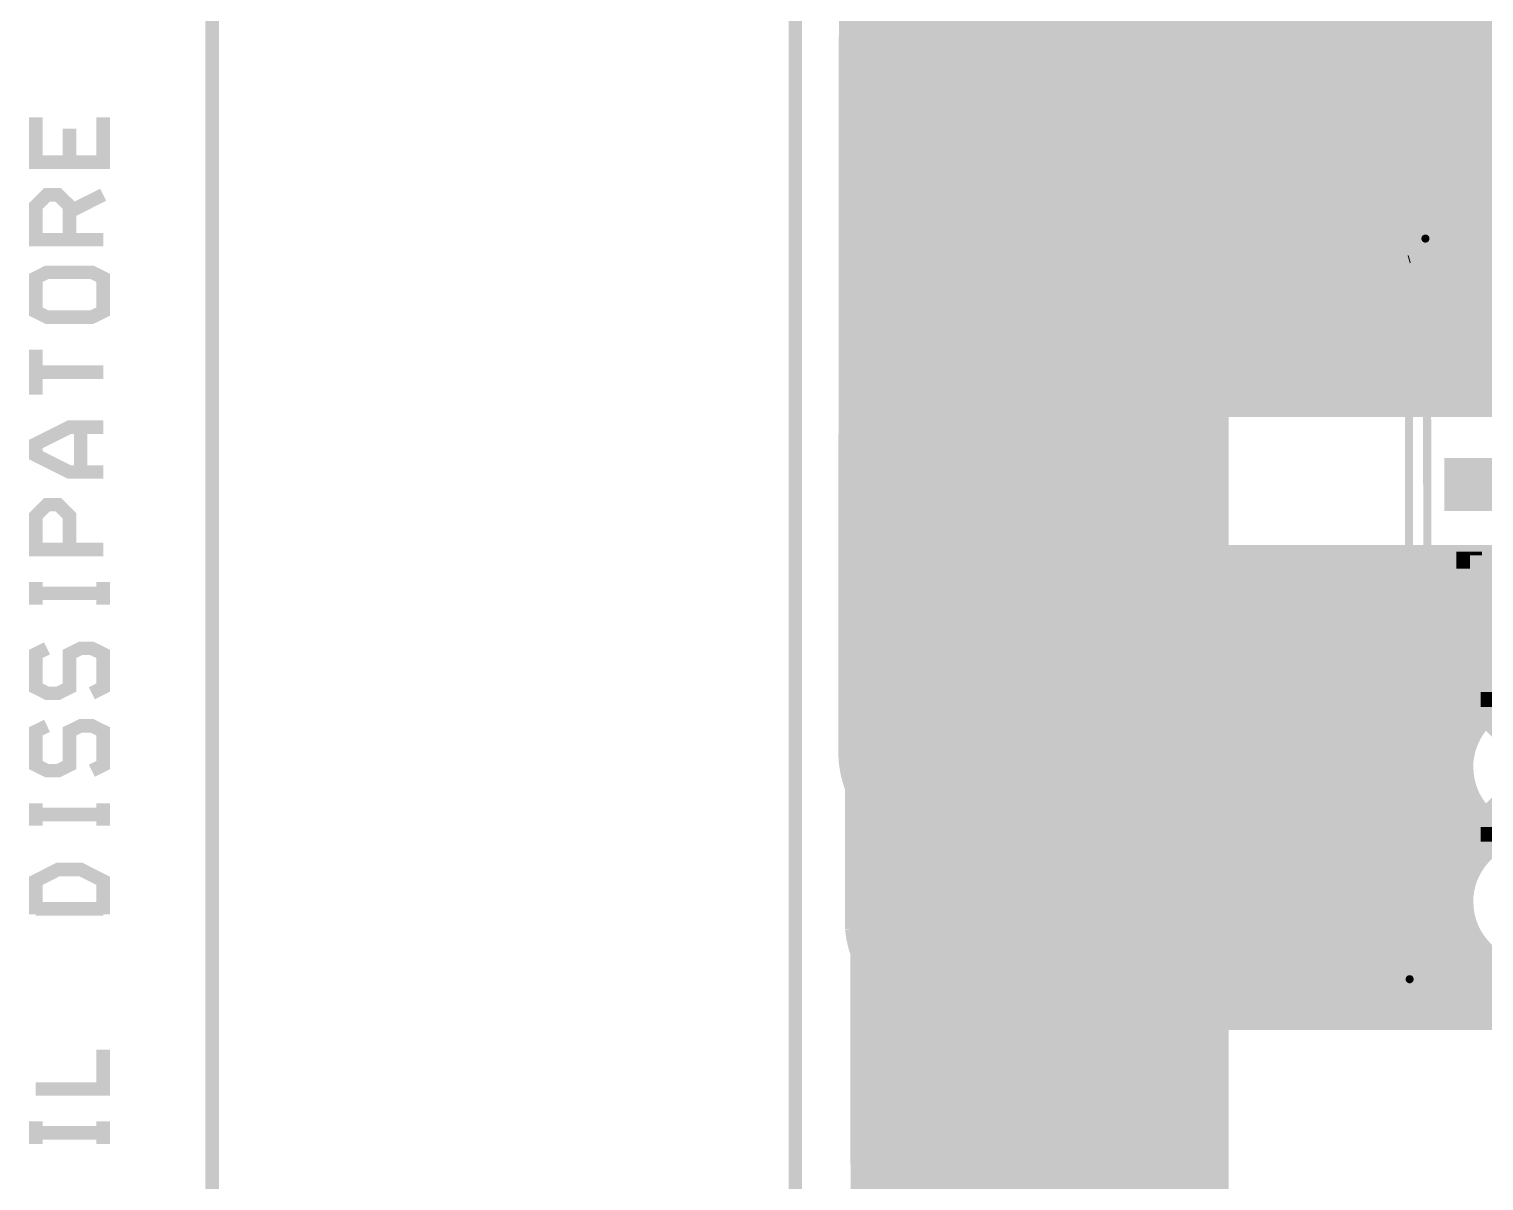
# Model space of a CAD drawing. Extents: x -20 to 155, y -91 to 215.
# Drawn here: x -19.45 to 7.99, y 42.11 to 63.83 of the extents above; entities that cross this region are included whole.
import ezdxf

# ---------------------------------------------------------------- set-up
doc = ezdxf.new("R2010")
doc.units = 0
doc.header["$MEASUREMENT"] = 0
doc.layers.get('0').update_dxf_attribs({"linetype": 'CONTINUOUS'})
for name, color, linetype in [('25-334-0_BOT', 7, 'CONTINUOUS'), ('25-334-0_DRD', 7, 'CONTINUOUS'), ('25-334-0_DRL', 2, 'CONTINUOUS'), ('25-334-0_IN1', 4, 'CONTINUOUS'), ('25-334-0_IN2', 3, 'CONTINUOUS'), ('25-334-0_SMB', 5, 'CONTINUOUS'), ('25-334-0_SMT', 10, 'CONTINUOUS'), ('25-334-0_SST', 12, 'CONTINUOUS'), ('25-334-0_TOP', 11, 'CONTINUOUS')]:
    doc.layers.add(name, color=color, linetype=linetype)

# ---------------------------------------------------------------- blocks, each defined once
blk = doc.blocks.new('ROUND_28')
at = {"const_width": 1.09982}
blk.add_lwpolyline([(-0.54991, 0, 1), (0.54991, 0, 1)], format="xyb", close=True, dxfattribs=at)
blk = doc.blocks.new('ROUND_70')
at = {"const_width": 0.0762}
blk.add_lwpolyline([(-0.0381, 0, 1), (0.0381, 0, 1)], format="xyb", close=True, dxfattribs=at)

msp = doc.modelspace()

# ---------------------------------------------------------------- linework, layer by layer
at = {"layer": '25-334-0_BOT', "const_width": 0.254}
for points in [[(-2.5654, 197.19798), (-2.5654, 45.16882)], [(-2.3368, 197.22846), (-2.3368, 45.1104)], [(-2.1082, 197.231), (-2.1082, 45.085)], [(-1.8796, 197.231), (-1.8796, 45.085)], [(-1.651, 197.231), (-1.651, 45.085)], [(-1.4224, 197.231), (-1.4224, 45.085)], [(-1.1938, 197.231), (-1.1938, 45.085)], [(-0.9652, 197.231), (-0.9652, 45.085)], [(-0.7366, 197.231), (-0.7366, 45.085)], [(-0.508, 197.231), (-0.508, 45.085)], [(-0.2794, 197.231), (-0.2794, 45.085)], [(-0.0508, 197.231), (-0.0508, 45.085)], [(0.1778, 197.231), (0.1778, 45.085)], [(0.4064, 197.231), (0.4064, 45.085)], [(0.635, 197.231), (0.635, 45.085)], [(0.8636, 197.231), (0.8636, 45.085)], [(1.0922, 197.231), (1.0922, 45.085)], [(1.3208, 197.231), (1.3208, 45.085)], [(1.5494, 197.231), (1.5494, 45.085)], [(1.778, 197.231), (1.778, 45.085)], [(2.0066, 197.231), (2.0066, 45.085)], [(2.2352, 197.231), (2.2352, 45.085)], [(-3.2512, 196.8881), (-3.2512, 45.54728)], [(-3.0226, 197.03288), (-3.0226, 45.37964)], [(-2.794, 197.13448), (-2.794, 45.25518)], [(-3.4798, 196.68236), (-3.4798, 45.77842)], [(-3.7084, 196.37502), (-3.7084, 46.1137)], [(-3.937, 195.58), (-3.937, 46.863)], [(2.4638, 130.556), (2.4638, 45.085)], [(2.6924, 93.726), (2.6924, 45.085)], [(2.921, 93.726), (2.921, 45.085)], [(2.921, 63.85306), (-3.937, 63.85306)], [(15.24, 64.008), (2.921, 64.008), (2.921, 53.975)], [(2.921, 63.62446), (-3.937, 63.62446)], [(2.921, 63.39586), (-3.937, 63.39586)], [(2.921, 63.16726), (-3.937, 63.16726)], [(2.921, 62.93866), (-3.937, 62.93866)], [(2.921, 62.71006), (-3.937, 62.71006)], [(2.921, 62.48146), (-3.937, 62.48146)], [(2.921, 62.25286), (-3.937, 62.25286)], [(2.921, 62.02426), (-3.937, 62.02426)], [(2.921, 61.79566), (-3.937, 61.79566)], [(2.921, 61.56706), (-3.937, 61.56706)], [(2.921, 61.33846), (-3.937, 61.33846)], [(2.921, 61.10986), (-3.937, 61.10986)], [(2.921, 60.88126), (-3.937, 60.88126)], [(2.921, 60.65266), (-3.937, 60.65266)], [(2.921, 60.42406), (-3.937, 60.42406)], [(2.921, 60.19546), (-3.937, 60.19546)], [(2.921, 59.96686), (-3.937, 59.96686)], [(2.921, 59.73826), (-3.937, 59.73826)], [(2.921, 59.50966), (-3.937, 59.50966)], [(2.921, 59.28106), (-3.937, 59.28106)], [(2.921, 59.05246), (-3.937, 59.05246)], [(2.921, 58.82386), (-3.937, 58.82386)], [(2.921, 58.59526), (-3.937, 58.59526)], [(2.921, 58.36666), (-3.937, 58.36666)], [(2.921, 58.13806), (-3.937, 58.13806)], [(2.921, 57.90946), (-3.937, 57.90946)], [(2.921, 57.68086), (-3.937, 57.68086)], [(2.921, 57.45226), (-3.937, 57.45226)], [(2.921, 57.22366), (-3.937, 57.22366)], [(2.921, 56.99506), (-3.937, 56.99506)], [(2.921, 56.76646), (-3.937, 56.76646)], [(2.921, 56.53786), (-3.937, 56.53786)], [(2.921, 56.30926), (-3.937, 56.30926)], [(2.921, 56.08066), (-3.937, 56.08066)], [(2.921, 55.85206), (-3.937, 55.85206)], [(2.921, 55.62346), (-3.937, 55.62346)], [(2.921, 55.39486), (-3.937, 55.39486)], [(2.921, 55.16626), (-3.937, 55.16626)], [(2.921, 54.93766), (-3.937, 54.93766)], [(2.921, 54.70906), (-3.937, 54.70906)], [(2.921, 54.48046), (-3.937, 54.48046)], [(2.921, 54.25186), (-3.937, 54.25186)], [(2.921, 54.02326), (-3.937, 54.02326)], [(5.969, 53.975), (2.921, 53.975)], [(3.1496, 53.975), (3.1496, 45.085)], [(3.3782, 53.975), (3.3782, 45.085)], [(3.6068, 53.975), (3.6068, 45.085)], [(3.8354, 53.975), (3.8354, 45.085)], [(4.064, 53.975), (4.064, 45.085)], [(4.2926, 53.975), (4.2926, 45.085)], [(4.5212, 53.975), (4.5212, 45.085)], [(4.7498, 53.975), (4.7498, 45.085)], [(4.9784, 53.975), (4.9784, 45.085)], [(5.207, 53.975), (5.207, 45.085)], [(5.4356, 53.975), (5.4356, 45.085)], [(5.6642, 53.975), (5.6642, 45.085)], [(5.8928, 53.975), (5.8928, 45.085)], [(15.24, 53.975), (5.969, 53.975)], [(6.1214, 53.975), (6.1214, 45.085)], [(6.35, 53.975), (6.35, 45.085)], [(6.5786, 53.975), (6.5786, 45.085)], [(6.8072, 53.975), (6.8072, 45.085)], [(7.0358, 53.975), (7.0358, 45.085)], [(7.2644, 53.975), (7.2644, 45.085)], [(7.493, 53.975), (7.493, 45.085)], [(7.7216, 53.975), (7.7216, 50.29962)], [(7.9502, 53.975), (7.9502, 50.70856)], [(87.1093, 53.79466), (-3.937, 53.79466)], [(86.95436, 53.56606), (-3.937, 53.56606)], [(86.81212, 53.33746), (-3.937, 53.33746)], [(86.6775, 53.10886), (-3.937, 53.10886)], [(86.55304, 52.88026), (-3.937, 52.88026)], [(86.4362, 52.65166), (-3.937, 52.65166)], [(86.32952, 52.42306), (-3.937, 52.42306)], [(86.23046, 52.19446), (-3.937, 52.19446)], [(86.13902, 51.96586), (-3.937, 51.96586)], [(86.0552, 51.73726), (-3.937, 51.73726)], [(19.812, 51.50866), (-3.937, 51.50866)], [(19.812, 51.28006), (-3.937, 51.28006)], [(8.4201, 51.05146), (-3.937, 51.05146)], [(8.05942, 50.82286), (-3.937, 50.82286)], [(7.86384, 50.59426), (-3.937, 50.59426)], [(7.74446, 50.36566), (-3.937, 50.36566)], [(7.68096, 50.13706), (-3.937, 50.13706)], [(7.66064, 49.90846), (-3.937, 49.90846)], [(7.68096, 49.67986), (-3.937, 49.67986)], [(7.74954, 49.45126), (-3.937, 49.45126)], [(7.7216, 49.53), (7.7216, 47.75962)], [(7.87146, 49.22266), (-3.937, 49.22266)], [(8.07212, 48.99406), (-3.937, 48.99406)], [(7.9502, 49.12106), (7.9502, 48.16856)], [(8.44804, 48.76546), (-3.937, 48.76546)], [(8.48868, 48.53686), (-3.937, 48.53686)], [(8.0899, 48.30826), (-3.937, 48.30826)], [(7.88162, 48.07966), (-3.937, 48.07966)], [(7.75462, 47.85106), (-3.937, 47.85106)], [(7.6835, 47.62246), (-3.937, 47.62246)], [(7.66064, 47.39386), (-3.937, 47.39386)], [(7.67842, 47.16526), (-3.937, 47.16526)], [(7.73938, 46.93666), (-3.937, 46.93666)], [(7.7216, 46.99), (7.7216, 45.085)], [(7.85622, 46.70806), (-3.91414, 46.70806)], [(7.9502, 46.58106), (7.9502, 45.085)], [(8.04418, 46.47946), (-3.8608, 46.47946)], [(8.38708, 46.25086), (-3.77444, 46.25086)], [(19.812, 46.02226), (-3.65506, 46.02226)], [(19.812, 45.79366), (-3.4925, 45.79366)], [(19.812, 45.56506), (-3.27152, 45.56506)], [(19.812, 45.33646), (-2.94894, 45.33646)], [(19.812, 45.10786), (-2.3241, 45.10786)], [(19.812, 45.085), (-2.159, 45.085)]]:
    msp.add_lwpolyline(points, dxfattribs=at)
for points in [[(8.89, 51.14544, 0.4142136), (7.6581, 49.91354)], [(7.66064, 49.91354, 0.4142136), (8.89, 48.68418)], [(8.89, 48.60544, 0.4142136), (7.6581, 47.37354)], [(7.66064, 47.37354, 0.4142136), (8.89, 46.14418)], [(-3.937, 46.863, 0.3587654), (-2.159, 45.085)]]:
    msp.add_lwpolyline(points, format="xyb", dxfattribs=at)
at = {"layer": '25-334-0_DRD', "const_width": 0.254}
for points in [[(-15.99946, -4.99872), (155.00096, -4.99872), (155.00096, 215.00084), (-4.99872, 215.00084), (-4.99872, 189.35954), (-15.99946, 189.35954), (-15.99946, -4.99872)], [(-18.05432, 62.1665), (-18.05432, 61.32068), (-19.32432, 61.32068), (-19.32432, 62.1665)], [(-18.68932, 61.95568), (-18.68932, 61.32068)], [(-18.68932, 59.86018), (-18.68932, 60.49518), (-18.90268, 60.706), (-19.1135, 60.706), (-19.32432, 60.49518), (-19.32432, 59.86018), (-18.05432, 59.86018)], [(-18.68932, 60.3885), (-18.05432, 60.706)], [(-18.05432, 58.50382), (-18.26768, 58.39968), (-19.1135, 58.39968), (-19.32432, 58.50382), (-19.32432, 59.13882), (-19.1135, 59.2455), (-18.26768, 59.2455), (-18.05432, 59.13882), (-18.05432, 58.50382)], [(-19.32432, 57.785), (-19.32432, 56.93918)], [(-18.05432, 57.36082), (-19.32432, 57.36082)], [(-18.05432, 56.3245), (-18.68932, 56.3245), (-19.32432, 56.007), (-19.32432, 55.79618), (-18.68932, 55.47868), (-18.05432, 55.47868)], [(-18.4785, 56.3245), (-18.4785, 55.47868)], [(-18.68932, 54.01818), (-18.68932, 54.65318), (-18.90268, 54.864), (-19.1135, 54.864), (-19.32432, 54.65318), (-19.32432, 54.01818), (-18.05432, 54.01818)], [(-19.32432, 53.4035), (-19.32432, 52.97932)], [(-18.05432, 53.4035), (-18.05432, 52.97932)], [(-18.05432, 53.19268), (-19.32432, 53.19268)], [(-19.1135, 52.15382), (-19.32432, 52.04968), (-19.32432, 51.41468), (-19.1135, 51.308), (-18.90268, 51.308), (-18.68932, 51.41468), (-18.68932, 52.04968), (-18.4785, 52.15382), (-18.26768, 52.15382), (-18.05432, 52.04968), (-18.05432, 51.41468), (-18.26768, 51.308)], [(-19.1135, 50.69332), (-19.32432, 50.58918), (-19.32432, 49.95418), (-19.1135, 49.8475), (-18.90268, 49.8475), (-18.68932, 49.95418), (-18.68932, 50.58918), (-18.4785, 50.69332), (-18.26768, 50.69332), (-18.05432, 50.58918), (-18.05432, 49.95418), (-18.26768, 49.8475)], [(-19.32432, 49.23282), (-19.32432, 48.81118)], [(-18.05432, 49.022), (-19.32432, 49.022)], [(-18.05432, 49.23282), (-18.05432, 48.81118)], [(-18.05432, 47.13732), (-18.05432, 47.77232), (-18.4785, 47.98568), (-18.90268, 47.98568), (-19.32432, 47.77232), (-19.32432, 47.13732)], [(-18.05432, 47.244), (-19.32432, 47.244)], [(-18.05432, 44.58716), (-18.05432, 43.84548), (-19.32432, 43.84548)], [(-19.32432, 43.23334), (-19.32432, 42.80916)], [(-18.05432, 43.23334), (-18.05432, 42.80916)], [(-18.05432, 43.01998), (-19.32432, 43.01998)]]:
    msp.add_lwpolyline(points, dxfattribs=at)
at = {"layer": '25-334-0_DRL'}
for points, const_width in [([(-15.99946, -4.99872), (155.00096, -4.99872), (155.00096, 215.00084), (-4.99872, 215.00084), (-4.99872, 189.35954), (-15.99946, 189.35954), (-15.99946, -4.99872)], 0.254), ([(-4.99872, -4.99872), (-4.99872, 189.35954)], 0.254), ([(7.239, 55.245), (10.541, 55.245)], 1.00076)]:
    msp.add_lwpolyline(points, dxfattribs=dict(at, const_width=const_width))
at = {"layer": '25-334-0_IN1', "const_width": 0.254}
for points in [[(14.478, 201.549), (-3.937, 201.549), (-4.064, 50.165)], [(-3.8354, 201.549), (-3.8354, 49.29124)], [(-3.6068, 201.549), (-3.6068, 48.95342)], [(-3.3782, 201.549), (-3.3782, 48.72228)], [(-3.1496, 201.549), (-3.1496, 48.55464)], [(-2.921, 201.549), (-2.921, 48.43272)], [(-2.6924, 201.549), (-2.6924, 48.34636)], [(-2.4638, 201.549), (-2.4638, 48.29048)], [(-2.2352, 201.549), (-2.2352, 48.26254)], [(-2.0066, 201.549), (-2.0066, 48.26)], [(-1.778, 201.549), (-1.778, 48.26)], [(-1.5494, 201.549), (-1.5494, 48.26)], [(-1.3208, 201.549), (-1.3208, 48.26)], [(-1.0922, 201.549), (-1.0922, 48.26)], [(-0.8636, 201.549), (-0.8636, 48.26)], [(-0.635, 201.549), (-0.635, 48.26)], [(-0.4064, 201.549), (-0.4064, 48.26)], [(-0.1778, 201.549), (-0.1778, 48.26)], [(0.0508, 201.549), (0.0508, 48.26)], [(0.2794, 201.549), (0.2794, 48.26)], [(0.508, 201.549), (0.508, 48.26)], [(0.7366, 201.549), (0.7366, 48.26)], [(0.9652, 201.549), (0.9652, 48.26)], [(1.1938, 201.549), (1.1938, 48.26)], [(1.4224, 201.549), (1.4224, 48.26)], [(1.651, 201.549), (1.651, 48.26)], [(1.8796, 201.549), (1.8796, 48.26)], [(2.1082, 201.549), (2.1082, 48.26)], [(2.3368, 130.556), (2.3368, 48.26)], [(2.5654, 130.556), (2.5654, 48.26)], [(2.794, 93.853), (2.794, 48.26)], [(2.921, 63.8048), (-4.0513, 63.8048)], [(15.24, 64.008), (2.921, 64.008), (2.921, 53.975)], [(2.921, 63.5762), (-4.0513, 63.5762)], [(2.921, 63.3476), (-4.0513, 63.3476)], [(2.921, 63.119), (-4.05384, 63.119)], [(2.921, 62.8904), (-4.05384, 62.8904)], [(2.921, 62.6618), (-4.05384, 62.6618)], [(2.921, 62.4332), (-4.05384, 62.4332)], [(2.921, 62.2046), (-4.05384, 62.2046)], [(2.921, 61.976), (-4.05384, 61.976)], [(2.921, 61.7474), (-4.05384, 61.7474)], [(2.921, 61.5188), (-4.05384, 61.5188)], [(2.921, 61.2902), (-4.05384, 61.2902)], [(2.921, 61.0616), (-4.05384, 61.0616)], [(2.921, 60.833), (-4.05384, 60.833)], [(2.921, 60.6044), (-4.05384, 60.6044)], [(2.921, 60.3758), (-4.05384, 60.3758)], [(2.921, 60.1472), (-4.05638, 60.1472)], [(2.921, 59.9186), (-4.05638, 59.9186)], [(2.921, 59.69), (-4.05638, 59.69)], [(2.921, 59.4614), (-4.05638, 59.4614)], [(2.921, 59.2328), (-4.05638, 59.2328)], [(2.921, 59.0042), (-4.05638, 59.0042)], [(2.921, 58.7756), (-4.05638, 58.7756)], [(2.921, 58.547), (-4.05638, 58.547)], [(2.921, 58.3184), (-4.05638, 58.3184)], [(2.921, 58.0898), (-4.05638, 58.0898)], [(2.921, 57.8612), (-4.05638, 57.8612)], [(2.921, 57.6326), (-4.05638, 57.6326)], [(2.921, 57.404), (-4.05638, 57.404)], [(2.921, 57.1754), (-4.05892, 57.1754)], [(2.921, 56.9468), (-4.05892, 56.9468)], [(2.921, 56.7182), (-4.05892, 56.7182)], [(2.921, 56.4896), (-4.05892, 56.4896)], [(2.921, 56.261), (-4.05892, 56.261)], [(2.921, 56.0324), (-4.05892, 56.0324)], [(2.921, 55.8038), (-4.05892, 55.8038)], [(2.921, 55.5752), (-4.05892, 55.5752)], [(2.921, 55.3466), (-4.05892, 55.3466)], [(2.921, 55.118), (-4.05892, 55.118)], [(2.921, 54.8894), (-4.05892, 54.8894)], [(2.921, 54.6608), (-4.05892, 54.6608)], [(2.921, 54.4322), (-4.05892, 54.4322)], [(2.921, 54.2036), (-4.05892, 54.2036)], [(2.921, 53.975), (-4.06146, 53.975)], [(7.90448, 53.975), (2.921, 53.975)], [(3.0226, 53.975), (3.0226, 48.26)], [(3.2512, 53.975), (3.2512, 48.26)], [(3.4798, 53.975), (3.4798, 48.26)], [(3.7084, 53.975), (3.7084, 48.26)], [(3.937, 53.975), (3.937, 48.26)], [(4.1656, 53.975), (4.1656, 48.26)], [(4.3942, 53.975), (4.3942, 48.26)], [(4.6228, 53.975), (4.6228, 48.26)], [(4.8514, 53.975), (4.8514, 48.26)], [(5.08, 53.975), (5.08, 48.26)], [(5.3086, 53.975), (5.3086, 48.26)], [(5.5372, 53.975), (5.5372, 48.26)], [(5.7658, 53.975), (5.7658, 48.26)], [(5.9944, 53.975), (5.9944, 48.26)], [(6.223, 53.975), (6.223, 48.26)], [(6.4516, 53.975), (6.4516, 48.26)], [(6.6802, 53.975), (6.6802, 48.26)], [(6.9088, 53.975), (6.9088, 48.26)], [(7.1374, 53.975), (7.1374, 48.26)], [(7.366, 53.975), (7.366, 53.21808)], [(7.5946, 53.975), (7.5946, 53.6575)], [(7.8232, 53.975), (7.8232, 53.90642)], [(7.66572, 53.7464), (-4.06146, 53.7464)], [(7.50316, 53.5178), (-4.06146, 53.5178)], [(7.3914, 53.2892), (-4.06146, 53.2892)], [(7.32282, 53.0606), (-4.06146, 53.0606)], [(7.28726, 52.832), (-4.06146, 52.832)], [(7.28472, 52.6034), (-4.06146, 52.6034)], [(7.3152, 52.3748), (-4.06146, 52.3748)], [(7.38124, 52.1462), (-4.06146, 52.1462)], [(7.366, 52.19192), (7.366, 48.26)], [(7.48792, 51.9176), (-4.06146, 51.9176)], [(7.5946, 51.7525), (7.5946, 50.46472)], [(7.64286, 51.689), (-4.06146, 51.689)], [(7.87146, 51.4604), (-4.06146, 51.4604)], [(7.8232, 51.50104), (7.8232, 50.83302)], [(8.24484, 51.2318), (-4.06146, 51.2318)], [(8.0518, 51.3334), (8.0518, 51.04638)], [(7.99592, 51.0032), (-4.064, 51.0032)], [(7.89432, 50.90922), (8.89, 49.91354)], [(7.77494, 50.7746), (-4.064, 50.7746)], [(7.63016, 50.546), (-4.064, 50.546)], [(7.54126, 50.3174), (-4.064, 50.3174)], [(7.493, 50.0888), (-4.06146, 50.0888)], [(7.48284, 49.8602), (-4.03352, 49.8602)], [(7.89432, 48.91786), (8.89, 49.91354)], [(7.51078, 49.6316), (-3.97764, 49.6316)], [(7.57682, 49.403), (-3.89128, 49.403)], [(7.5946, 49.36236), (7.5946, 48.26)], [(7.69112, 49.1744), (-3.76682, 49.1744)], [(7.8232, 48.99406), (7.8232, 48.29302)], [(7.86892, 48.9458), (-3.59918, 48.9458)], [(8.14832, 48.7172), (-3.37058, 48.7172)], [(8.0518, 48.78324), (8.0518, 48.50638)], [(8.02894, 48.4886), (-3.03276, 48.4886)], [(7.79526, 48.26), (-2.159, 48.26)]]:
    msp.add_lwpolyline(points, dxfattribs=at)
for points in [[(7.90448, 53.975, 0.2317349), (7.28247, 52.705)], [(7.28218, 52.705, 0.3114166), (8.3185, 51.20132)], [(8.3185, 51.20132, 0.2965412), (7.4803, 49.91354)], [(-4.064, 50.165, 0.4012909), (-2.159, 48.26)], [(7.48284, 49.91354, 0.2884415), (8.2804, 48.64354)], [(8.2804, 48.64354, 0.1111094), (7.79519, 48.26005)]]:
    msp.add_lwpolyline(points, format="xyb", dxfattribs=at)
at = {"layer": '25-334-0_IN2', "const_width": 0.254}
for points in [[(-3.2512, 177.96002), (-3.2512, 11.88466)], [(-3.0226, 178.07432), (-3.0226, 11.68654)], [(-2.794, 178.14798), (-2.794, 11.53922)], [(-2.5654, 178.17846), (-2.5654, 11.43508)], [(-2.3368, 178.181), (-2.3368, 11.36142)], [(-2.1082, 178.181), (-2.1082, 11.31824)], [(-1.8796, 178.181), (-1.8796, 11.303)], [(-1.651, 178.181), (-1.651, 11.303)], [(-1.4224, 178.181), (-1.4224, 11.303)], [(-1.1938, 178.181), (-1.1938, 11.303)], [(-0.9652, 178.181), (-0.9652, 11.303)], [(-0.7366, 178.181), (-0.7366, 11.303)], [(-0.508, 178.181), (-0.508, 11.303)], [(-0.2794, 178.181), (-0.2794, 11.303)], [(-0.0508, 178.181), (-0.0508, 11.303)], [(0.17526, 178.181), (0.17526, 11.303)], [(0.40386, 178.181), (0.40386, 11.303)], [(0.63246, 178.181), (0.63246, 11.303)], [(0.86106, 178.181), (0.86106, 11.303)], [(1.08966, 178.181), (1.08966, 11.303)], [(1.31826, 178.181), (1.31826, 11.303)], [(1.54686, 178.181), (1.54686, 11.303)], [(1.77546, 178.181), (1.77546, 11.303)], [(2.00406, 178.181), (2.00406, 11.303)], [(2.23266, 178.181), (2.23266, 11.303)], [(-3.4798, 177.78222), (-3.4798, 12.1666)], [(-3.7084, 177.50536), (-3.7084, 12.63142)], [(-3.937, 176.657), (-3.81, 13.335)], [(2.46126, 118.237), (2.46126, 11.303)], [(2.68986, 81.153), (2.68986, 11.303)], [(2.91846, 81.153), (2.91846, 11.303)], [(3.14706, 81.153), (3.14706, 56.642)], [(3.37566, 81.153), (3.37566, 56.642)], [(3.60426, 81.153), (3.60426, 56.642)], [(3.83286, 81.153), (3.83286, 56.642)], [(4.06146, 81.153), (4.06146, 56.642)], [(4.29006, 81.153), (4.29006, 56.642)], [(4.51866, 81.153), (4.51866, 56.642)], [(4.74726, 81.153), (4.74726, 56.642)], [(4.97586, 81.153), (4.97586, 56.642)], [(5.20446, 81.153), (5.20446, 56.642)], [(5.43306, 81.153), (5.43306, 56.642)], [(5.66166, 81.153), (5.66166, 56.642)], [(5.89026, 81.153), (5.89026, 56.642)], [(6.11886, 81.153), (6.11886, 56.642)], [(6.34746, 81.153), (6.34746, 56.642)], [(6.57606, 81.153), (6.57606, 56.642)], [(6.80466, 81.153), (6.80466, 56.642)], [(7.03326, 81.153), (7.03326, 56.642)], [(7.26186, 81.153), (7.26186, 56.642)], [(7.49046, 81.153), (7.49046, 56.642)], [(7.71906, 81.153), (7.71906, 56.642)], [(7.94766, 81.153), (7.94766, 56.642)], [(19.685, 63.881), (-3.8481, 63.881)], [(19.685, 63.6524), (-3.8481, 63.6524)], [(19.685, 63.4238), (-3.8481, 63.4238)], [(19.685, 63.1952), (-3.8481, 63.1952)], [(19.685, 62.9666), (-3.8481, 62.9666)], [(19.685, 62.738), (-3.8481, 62.738)], [(19.685, 62.5094), (-3.8481, 62.5094)], [(19.685, 62.2808), (-3.8481, 62.2808)], [(19.685, 62.0522), (-3.8481, 62.0522)], [(19.685, 61.8236), (-3.8481, 61.8236)], [(19.685, 61.595), (-3.8481, 61.595)], [(19.685, 61.3664), (-3.8481, 61.3664)], [(19.685, 61.1378), (-3.84556, 61.1378)], [(19.685, 60.9092), (-3.84556, 60.9092)], [(19.685, 60.6806), (-3.84556, 60.6806)], [(19.685, 60.452), (-3.84556, 60.452)], [(19.685, 60.2234), (-3.84556, 60.2234)], [(19.685, 59.9948), (-3.84556, 59.9948)], [(19.685, 59.7662), (-3.84556, 59.7662)], [(19.685, 59.5376), (-3.84556, 59.5376)], [(19.685, 59.309), (-3.84556, 59.309)], [(19.685, 59.0804), (-3.84556, 59.0804)], [(19.685, 58.8518), (-3.84556, 58.8518)], [(19.685, 58.6232), (-3.84556, 58.6232)], [(19.685, 58.3946), (-3.84556, 58.3946)], [(19.685, 58.166), (-3.84556, 58.166)], [(19.685, 57.9374), (-3.84302, 57.9374)], [(19.685, 57.7088), (-3.84302, 57.7088)], [(19.685, 57.4802), (-3.84302, 57.4802)], [(19.685, 57.2516), (-3.84302, 57.2516)], [(19.685, 57.023), (-3.84302, 57.023)], [(19.685, 56.7944), (-3.84302, 56.7944)], [(3.048, 56.5658), (-3.84302, 56.5658)], [(3.048, 56.642), (3.048, 41.275)], [(15.367, 56.642), (3.048, 56.642)], [(3.048, 56.3372), (-3.84302, 56.3372)], [(3.048, 56.1086), (-3.84302, 56.1086)], [(3.048, 55.88), (-3.84302, 55.88)], [(3.048, 55.6514), (-3.84302, 55.6514)], [(3.048, 55.4228), (-3.84302, 55.4228)], [(3.048, 55.1942), (-3.84302, 55.1942)], [(3.048, 54.9656), (-3.84302, 54.9656)], [(3.048, 54.737), (-3.84302, 54.737)], [(3.048, 54.5084), (-3.84048, 54.5084)], [(3.048, 54.2798), (-3.84048, 54.2798)], [(3.048, 54.0512), (-3.84048, 54.0512)], [(3.048, 53.8226), (-3.84048, 53.8226)], [(3.048, 53.594), (-3.84048, 53.594)], [(3.048, 53.3654), (-3.84048, 53.3654)], [(3.048, 53.1368), (-3.84048, 53.1368)], [(3.048, 52.9082), (-3.84048, 52.9082)], [(3.048, 52.6796), (-3.84048, 52.6796)], [(3.048, 52.451), (-3.84048, 52.451)], [(3.048, 52.2224), (-3.84048, 52.2224)], [(3.048, 51.9938), (-3.84048, 51.9938)], [(3.048, 51.7652), (-3.84048, 51.7652)], [(3.048, 51.5366), (-3.84048, 51.5366)], [(3.048, 51.308), (-3.83794, 51.308)], [(3.048, 51.0794), (-3.83794, 51.0794)], [(3.048, 50.8508), (-3.83794, 50.8508)], [(3.048, 50.6222), (-3.83794, 50.6222)], [(3.048, 50.3936), (-3.83794, 50.3936)], [(3.048, 50.165), (-3.83794, 50.165)], [(3.048, 49.9364), (-3.83794, 49.9364)], [(3.048, 49.7078), (-3.83794, 49.7078)], [(3.048, 49.4792), (-3.83794, 49.4792)], [(3.048, 49.2506), (-3.83794, 49.2506)], [(3.048, 49.022), (-3.83794, 49.022)], [(3.048, 48.7934), (-3.83794, 48.7934)], [(3.048, 48.5648), (-3.83794, 48.5648)], [(3.048, 48.3362), (-3.83794, 48.3362)], [(3.048, 48.1076), (-3.8354, 48.1076)], [(3.048, 47.879), (-3.8354, 47.879)], [(3.048, 47.6504), (-3.8354, 47.6504)], [(3.048, 47.4218), (-3.8354, 47.4218)], [(3.048, 47.1932), (-3.8354, 47.1932)], [(3.048, 46.9646), (-3.8354, 46.9646)], [(3.048, 46.736), (-3.8354, 46.736)], [(3.048, 46.5074), (-3.8354, 46.5074)], [(3.048, 46.2788), (-3.8354, 46.2788)], [(3.048, 46.0502), (-3.8354, 46.0502)], [(3.048, 45.8216), (-3.8354, 45.8216)], [(3.048, 45.593), (-3.8354, 45.593)], [(3.048, 45.3644), (-3.8354, 45.3644)], [(3.048, 45.1358), (-3.8354, 45.1358)], [(3.048, 44.9072), (-3.83286, 44.9072)], [(3.048, 44.6786), (-3.83286, 44.6786)], [(3.048, 44.45), (-3.83286, 44.45)], [(3.048, 44.2214), (-3.83286, 44.2214)], [(3.048, 43.9928), (-3.83286, 43.9928)], [(3.048, 43.7642), (-3.83286, 43.7642)], [(3.048, 43.5356), (-3.83286, 43.5356)], [(3.048, 43.307), (-3.83286, 43.307)], [(3.048, 43.0784), (-3.83286, 43.0784)], [(3.048, 42.8498), (-3.83286, 42.8498)], [(3.048, 42.6212), (-3.83286, 42.6212)], [(3.048, 42.3926), (-3.83286, 42.3926)], [(3.048, 42.164), (-3.83286, 42.164)]]:
    msp.add_lwpolyline(points, dxfattribs=at)
at = {"layer": '25-334-0_SMB', "const_width": 1.99898}
for points in [[(-1.905, 46.863), (-1.905, 195.453)], [(1.27, 46.736), (1.27, 195.453)], [(4.445, 46.736), (4.445, 52.324)]]:
    msp.add_lwpolyline(points, dxfattribs=at)
at = {"layer": '25-334-0_SMT', "const_width": 1.99898}
for points in [[(-2.286, 13.081), (-2.286, 171.958)], [(0.889, 12.446), (0.889, 171.958)], [(4.191, 58.42), (4.191, 79.629)], [(7.493, 79.629), (7.493, 58.42)]]:
    msp.add_lwpolyline(points, dxfattribs=at)
at = {"layer": '25-334-0_SST', "const_width": 0.1524}
for points in [[(37.38372, 109.41812), (-2.6162, 109.41812), (-2.6162, 34.417), (37.38372, 34.417), (37.38372, 109.41812)], [(6.86308, 59.8805), (6.86308, 59.87542), (6.91134, 59.89066), (9.56564, 60.6044), (9.56564, 60.60948), (9.5758, 60.60948), (9.5758, 60.6044), (9.59612, 44.80814), (9.58596, 44.80814), (9.56564, 60.6044), (9.5758, 60.6044), (9.56564, 60.60948), (6.86308, 59.8805), (6.86308, 59.87542)], [(6.92912, 45.5168), (6.91134, 59.89066)], [(6.58622, 45.91558), (6.56844, 59.48934), (6.56844, 59.49442)], [(6.56844, 59.48934), (6.58622, 59.49442)], [(6.56844, 45.92066), (6.56843, 45.91812)], [(6.86308, 45.53204), (6.8834, 45.5295), (6.92912, 45.5168), (9.58596, 44.80814), (9.58596, 44.8056), (6.8834, 45.52696), (6.8834, 45.5295)]]:
    msp.add_lwpolyline(points, dxfattribs=at)
for points in [[(6.86308, 59.8805, 0.3389908), (6.56844, 59.49442)], [(6.86308, 59.87542, 0.3389908), (6.56844, 59.48934)], [(6.8834, 59.8805, 0.340705), (6.58622, 59.49442)], [(6.8834, 59.8805, 0.340705), (6.58622, 59.49442)], [(6.56844, 45.91812, 0.3389898), (6.86308, 45.53204)], [(6.58622, 45.91558, 0.3407039), (6.8834, 45.5295)]]:
    msp.add_lwpolyline(points, format="xyb", dxfattribs=at)
at = {"layer": '25-334-0_TOP', "const_width": 0.254}
for points in [[(-2.00152, 174.1297), (-2.00152, 11.31824)], [(-1.77292, 174.13732), (-1.77292, 11.303)], [(-1.54432, 174.11954), (-1.54432, 11.303)], [(-1.31572, 174.117), (-1.31572, 11.303)], [(-1.08712, 174.117), (-1.08712, 11.303)], [(-0.85852, 174.117), (-0.85852, 11.303)], [(-0.62992, 174.117), (-0.62992, 11.303)], [(-0.40132, 174.117), (-0.40132, 11.303)], [(-0.17272, 174.117), (-0.17272, 11.303)], [(0.05334, 174.117), (0.05334, 11.303)], [(0.28194, 174.117), (0.28194, 11.303)], [(0.51054, 174.117), (0.51054, 11.303)], [(0.73914, 174.117), (0.73914, 11.303)], [(0.96774, 174.117), (0.96774, 11.303)], [(1.19634, 174.117), (1.19634, 11.303)], [(1.42494, 174.117), (1.42494, 11.303)], [(1.65354, 174.117), (1.65354, 11.303)], [(1.88214, 174.117), (1.88214, 11.303)], [(2.11074, 174.117), (2.11074, 11.303)], [(-2.68732, 173.93666), (-2.68732, 11.5697)], [(-2.45872, 174.03064), (-2.45872, 11.45286)], [(-2.23012, 174.09414), (-2.23012, 11.37158)], [(-3.14452, 173.6344), (-3.14452, 11.93546)], [(-2.91592, 173.80966), (-2.91592, 11.72464)], [(-3.37312, 173.39818), (-3.37312, 12.22756)], [(-3.60172, 173.05274), (-3.60172, 12.71524)], [(-3.81, 171.831), (-3.683, 13.081)], [(2.33934, 118.237), (2.33934, 11.303)], [(2.56794, 118.237), (2.56794, 11.303)], [(2.79654, 81.153), (2.79654, 11.303)], [(3.02514, 81.153), (3.02514, 56.642)], [(3.25374, 81.153), (3.25374, 56.642)], [(3.48234, 81.153), (3.48234, 56.642)], [(3.71094, 81.153), (3.71094, 56.642)], [(3.93954, 81.153), (3.93954, 56.642)], [(4.16814, 81.153), (4.16814, 56.642)], [(4.39674, 81.153), (4.39674, 56.642)], [(4.62534, 81.153), (4.62534, 56.642)], [(4.85394, 81.153), (4.85394, 56.642)], [(5.08254, 81.153), (5.08254, 56.642)], [(5.31114, 81.153), (5.31114, 56.642)], [(5.53974, 81.153), (5.53974, 56.642)], [(5.76834, 81.153), (5.76834, 56.642)], [(5.99694, 81.153), (5.99694, 56.642)], [(6.22554, 81.153), (6.22554, 56.642)], [(6.45414, 81.153), (6.45414, 56.642)], [(6.68274, 81.153), (6.68274, 56.642)], [(6.91134, 81.153), (6.91134, 56.642)], [(7.13994, 81.153), (7.13994, 56.642)], [(7.36854, 81.153), (7.36854, 56.642)], [(7.59714, 81.153), (7.59714, 56.642)], [(7.82574, 81.153), (7.82574, 56.642)], [(8.05434, 81.153), (8.05434, 56.642)], [(19.812, 63.87592), (-3.72364, 63.87592)], [(19.812, 63.64732), (-3.72364, 63.64732)], [(19.812, 63.41872), (-3.72364, 63.41872)], [(19.812, 63.19012), (-3.72364, 63.19012)], [(19.812, 62.96152), (-3.72364, 62.96152)], [(19.812, 62.73292), (-3.7211, 62.73292)], [(19.812, 62.50432), (-3.7211, 62.50432)], [(19.812, 62.27572), (-3.7211, 62.27572)], [(19.812, 62.04712), (-3.7211, 62.04712)], [(19.812, 61.81852), (-3.7211, 61.81852)], [(19.812, 61.58992), (-3.7211, 61.58992)], [(19.812, 61.36132), (-3.7211, 61.36132)], [(19.812, 61.13272), (-3.7211, 61.13272)], [(19.812, 60.90412), (-3.7211, 60.90412)], [(19.812, 60.67552), (-3.7211, 60.67552)], [(19.812, 60.44692), (-3.7211, 60.44692)], [(19.812, 60.21832), (-3.7211, 60.21832)], [(19.812, 59.98972), (-3.7211, 59.98972)], [(19.812, 59.76112), (-3.7211, 59.76112)], [(19.812, 59.53252), (-3.71856, 59.53252)], [(19.812, 59.30392), (-3.71856, 59.30392)], [(19.812, 59.07532), (-3.71856, 59.07532)], [(19.812, 58.84672), (-3.71856, 58.84672)], [(19.812, 58.61812), (-3.71856, 58.61812)], [(19.812, 58.38952), (-3.71856, 58.38952)], [(19.812, 58.16092), (-3.71856, 58.16092)], [(19.812, 57.93232), (-3.71856, 57.93232)], [(19.812, 57.70372), (-3.71856, 57.70372)], [(19.812, 57.47512), (-3.71856, 57.47512)], [(19.812, 57.24652), (-3.71856, 57.24652)], [(19.812, 57.01792), (-3.71856, 57.01792)], [(19.812, 56.78932), (-3.71856, 56.78932)], [(2.921, 56.56072), (-3.71856, 56.56072)], [(15.24, 56.642), (2.921, 56.642), (2.921, 41.275)], [(2.921, 56.33212), (-3.71602, 56.33212)], [(2.921, 56.10352), (-3.71602, 56.10352)], [(2.921, 55.87492), (-3.71602, 55.87492)], [(2.921, 55.64632), (-3.71602, 55.64632)], [(2.921, 55.41772), (-3.71602, 55.41772)], [(2.921, 55.18912), (-3.71602, 55.18912)], [(2.921, 54.96052), (-3.71602, 54.96052)], [(2.921, 54.73192), (-3.71602, 54.73192)], [(2.921, 54.50332), (-3.71602, 54.50332)], [(2.921, 54.27472), (-3.71602, 54.27472)], [(2.921, 54.04612), (-3.71602, 54.04612)], [(2.921, 53.81752), (-3.71602, 53.81752)], [(2.921, 53.58892), (-3.71602, 53.58892)], [(2.921, 53.36032), (-3.71602, 53.36032)], [(2.921, 53.13172), (-3.71348, 53.13172)], [(2.921, 52.90312), (-3.71348, 52.90312)], [(2.921, 52.67452), (-3.71348, 52.67452)], [(2.921, 52.44592), (-3.71348, 52.44592)], [(2.921, 52.21732), (-3.71348, 52.21732)], [(2.921, 51.98872), (-3.71348, 51.98872)], [(2.921, 51.76012), (-3.71348, 51.76012)], [(2.921, 51.53152), (-3.71348, 51.53152)], [(2.921, 51.30292), (-3.71348, 51.30292)], [(2.921, 51.07432), (-3.71348, 51.07432)], [(2.921, 50.84572), (-3.71348, 50.84572)], [(2.921, 50.61712), (-3.71348, 50.61712)], [(2.921, 50.38852), (-3.71348, 50.38852)], [(2.921, 50.15992), (-3.71348, 50.15992)], [(2.921, 49.93132), (-3.71094, 49.93132)], [(2.921, 49.70272), (-3.71094, 49.70272)], [(2.921, 49.47412), (-3.71094, 49.47412)], [(2.921, 49.24552), (-3.71094, 49.24552)], [(2.921, 49.01692), (-3.71094, 49.01692)], [(2.921, 48.78832), (-3.71094, 48.78832)], [(2.921, 48.55972), (-3.71094, 48.55972)], [(2.921, 48.33112), (-3.71094, 48.33112)], [(2.921, 48.10252), (-3.71094, 48.10252)], [(2.921, 47.87392), (-3.71094, 47.87392)], [(2.921, 47.64532), (-3.71094, 47.64532)], [(2.921, 47.41672), (-3.71094, 47.41672)], [(2.921, 47.18812), (-3.71094, 47.18812)], [(2.921, 46.95952), (-3.71094, 46.95952)], [(2.921, 46.73092), (-3.7084, 46.73092)], [(2.921, 46.50232), (-3.7084, 46.50232)], [(2.921, 46.27372), (-3.7084, 46.27372)], [(2.921, 46.04512), (-3.7084, 46.04512)], [(2.921, 45.81652), (-3.7084, 45.81652)], [(2.921, 45.58792), (-3.7084, 45.58792)], [(2.921, 45.35932), (-3.7084, 45.35932)], [(2.921, 45.13072), (-3.7084, 45.13072)], [(2.921, 44.90212), (-3.7084, 44.90212)], [(2.921, 44.67352), (-3.7084, 44.67352)], [(2.921, 44.44492), (-3.7084, 44.44492)], [(2.921, 44.21632), (-3.7084, 44.21632)], [(2.921, 43.98772), (-3.7084, 43.98772)], [(2.921, 43.75912), (-3.70586, 43.75912)], [(2.921, 43.53052), (-3.70586, 43.53052)], [(2.921, 43.30192), (-3.70586, 43.30192)], [(2.921, 43.07332), (-3.70586, 43.07332)], [(2.921, 42.84472), (-3.70586, 42.84472)], [(2.921, 42.61612), (-3.70586, 42.61612)], [(2.921, 42.38752), (-3.70586, 42.38752)], [(2.921, 42.15892), (-3.70586, 42.15892)]]:
    msp.add_lwpolyline(points, dxfattribs=at)

# ---------------------------------------------------------------- block references
at = {"layer": '25-334-0_BOT'}
for p in [(8.89, 57.785), (8.89, 52.705)]:
    msp.add_blockref('ROUND_28', p, dxfattribs=at)
at = {"layer": '25-334-0_IN1'}
for p in [(8.89, 57.785), (8.89, 52.705)]:
    msp.add_blockref('ROUND_28', p, dxfattribs=at)
at = {"layer": '25-334-0_IN2'}
for p in [(8.89, 57.785), (8.89, 52.705)]:
    msp.add_blockref('ROUND_28', p, dxfattribs=at)
at = {"layer": '25-334-0_SMB'}
for p in [(8.89, 57.785), (8.89, 52.705)]:
    msp.add_blockref('ROUND_28', p, dxfattribs=at)
at = {"layer": '25-334-0_SMT'}
for p in [(8.89, 57.785), (8.89, 52.705)]:
    msp.add_blockref('ROUND_28', p, dxfattribs=at)
at = {"layer": '25-334-0_SST'}
for p in [(6.8834, 59.8805), (6.58622, 45.91558)]:
    msp.add_blockref('ROUND_70', p, dxfattribs=at)
at = {"layer": '25-334-0_TOP'}
for p in [(8.89, 57.785), (8.89, 52.705)]:
    msp.add_blockref('ROUND_28', p, dxfattribs=at)

doc.saveas('drawing.dxf')
